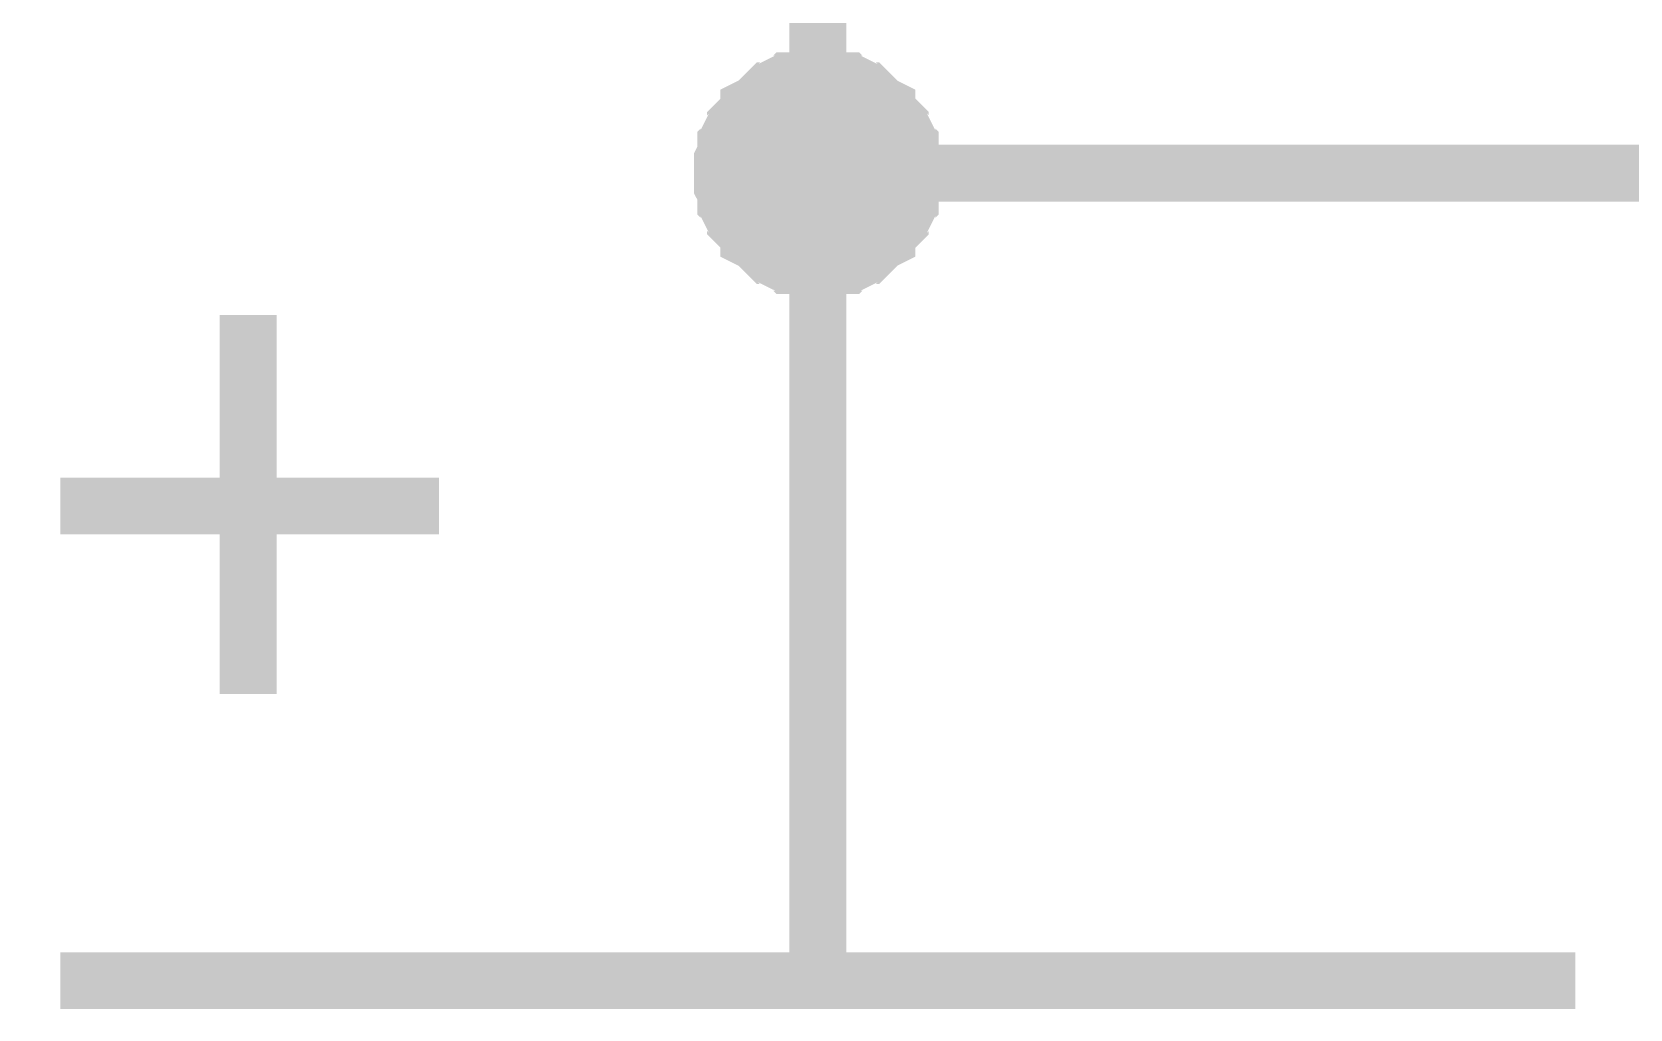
# Model space of a CAD drawing. Extents: x 0 to 594, y 0 to 420.
# Drawn here: x 33.48 to 41.91, y 198.09 to 203.24 of the extents above; entities that cross this region are included whole.
import ezdxf

# ---------------------------------------------------------------- set-up
doc = ezdxf.new("R2010")
doc.units = 0
doc.layers.add('SHEET', color=255, linetype='CONTINUOUS')

msp = doc.modelspace()

# ---------------------------------------------------------------- linework, layer by layer
at = {"layer": 'SHEET'}
for points, const_width in [([(37.6286, 202.495), (37.6286, 205.0314)], 0.2997), ([(37.125, 202.495), (37.125, 202.5124), (37.125, 202.5472), (37.125, 202.5645), (37.1424, 202.5993), (37.1424, 202.6166), (37.1424, 202.6514), (37.1597, 202.6688), (37.1597, 202.6861), (37.1771, 202.7209), (37.1945, 202.7383), (37.1945, 202.7556), (37.2118, 202.773), (37.2292, 202.7904), (37.2466, 202.8077), (37.2639, 202.8251), (37.2639, 202.8425), (37.2986, 202.8599), (37.316, 202.8772), (37.3334, 202.8946), (37.3507, 202.912), (37.3681, 202.9294), (37.3855, 202.9294), (37.4028, 202.9467), (37.4376, 202.9641), (37.4549, 202.9641), (37.4723, 202.9815), (37.507, 202.9815), (37.5244, 202.9815), (37.5591, 202.9988), (37.5765, 202.9988), (37.6112, 202.9988), (37.6286, 202.9988)], 0.2997), ([(37.125, 202.495), (37.125, 202.5124), (37.125, 202.5472), (37.125, 202.5645), (37.1424, 202.5993), (37.1424, 202.6166), (37.1424, 202.6514), (37.1597, 202.6688), (37.1597, 202.6861), (37.1771, 202.7209), (37.1945, 202.7383), (37.1945, 202.7556), (37.2118, 202.773), (37.2292, 202.7904), (37.2466, 202.8077), (37.2639, 202.8251), (37.2639, 202.8425), (37.2986, 202.8599), (37.316, 202.8772), (37.3334, 202.8946), (37.3507, 202.912), (37.3681, 202.9294), (37.3855, 202.9294), (37.4028, 202.9467), (37.4376, 202.9641), (37.4549, 202.9641), (37.4723, 202.9815), (37.507, 202.9815), (37.5244, 202.9815), (37.5591, 202.9988), (37.5765, 202.9988), (37.6112, 202.9988), (37.6286, 202.9988)], 0.2997), ([(37.125, 202.495), (37.125, 202.5124), (37.125, 202.5472), (37.125, 202.5645), (37.1424, 202.5993), (37.1424, 202.6166), (37.1424, 202.6514), (37.1597, 202.6688), (37.1597, 202.6861), (37.1771, 202.7209), (37.1945, 202.7383), (37.1945, 202.7556), (37.2118, 202.773), (37.2292, 202.7904), (37.2466, 202.8077), (37.2639, 202.8251), (37.2639, 202.8425), (37.2986, 202.8599), (37.316, 202.8772), (37.3334, 202.8946), (37.3507, 202.912), (37.3681, 202.9294), (37.3855, 202.9294), (37.4028, 202.9467), (37.4376, 202.9641), (37.4549, 202.9641), (37.4723, 202.9815), (37.507, 202.9815), (37.5244, 202.9815), (37.5591, 202.9988), (37.5765, 202.9988), (37.6112, 202.9988), (37.6286, 202.9988)], 0.2997), ([(37.125, 202.495), (37.125, 202.5124), (37.125, 202.5472), (37.125, 202.5645), (37.1424, 202.5993), (37.1424, 202.6166), (37.1424, 202.6514), (37.1597, 202.6688), (37.1597, 202.6861), (37.1771, 202.7209), (37.1945, 202.7383), (37.1945, 202.7556), (37.2118, 202.773), (37.2292, 202.7904), (37.2466, 202.8077), (37.2639, 202.8251), (37.2639, 202.8425), (37.2986, 202.8599), (37.316, 202.8772), (37.3334, 202.8946), (37.3507, 202.912), (37.3681, 202.9294), (37.3855, 202.9294), (37.4028, 202.9467), (37.4376, 202.9641), (37.4549, 202.9641), (37.4723, 202.9815), (37.507, 202.9815), (37.5244, 202.9815), (37.5591, 202.9988), (37.5765, 202.9988), (37.6112, 202.9988), (37.6286, 202.9988)], 0.2997), ([(37.125, 202.495), (37.125, 202.5124), (37.125, 202.5472), (37.125, 202.5645), (37.1424, 202.5993), (37.1424, 202.6166), (37.1424, 202.6514), (37.1597, 202.6688), (37.1597, 202.6861), (37.1771, 202.7209), (37.1945, 202.7383), (37.1945, 202.7556), (37.2118, 202.773), (37.2292, 202.7904), (37.2466, 202.8077), (37.2639, 202.8251), (37.2639, 202.8425), (37.2986, 202.8599), (37.316, 202.8772), (37.3334, 202.8946), (37.3507, 202.912), (37.3681, 202.9294), (37.3855, 202.9294), (37.4028, 202.9467), (37.4376, 202.9641), (37.4549, 202.9641), (37.4723, 202.9815), (37.507, 202.9815), (37.5244, 202.9815), (37.5591, 202.9988), (37.5765, 202.9988), (37.6112, 202.9988), (37.6286, 202.9988)], 0.2997), ([(37.125, 202.495), (37.125, 202.5124), (37.125, 202.5472), (37.125, 202.5645), (37.1424, 202.5993), (37.1424, 202.6166), (37.1424, 202.6514), (37.1597, 202.6688), (37.1597, 202.6861), (37.1771, 202.7209), (37.1945, 202.7383), (37.1945, 202.7556), (37.2118, 202.773), (37.2292, 202.7904), (37.2466, 202.8077), (37.2639, 202.8251), (37.2639, 202.8425), (37.2986, 202.8599), (37.316, 202.8772), (37.3334, 202.8946), (37.3507, 202.912), (37.3681, 202.9294), (37.3855, 202.9294), (37.4028, 202.9467), (37.4376, 202.9641), (37.4549, 202.9641), (37.4723, 202.9815), (37.507, 202.9815), (37.5244, 202.9815), (37.5591, 202.9988), (37.5765, 202.9988), (37.6112, 202.9988), (37.6286, 202.9988)], 0.2997), ([(37.125, 202.495), (37.125, 202.5124), (37.125, 202.5472), (37.125, 202.5645), (37.1424, 202.5993), (37.1424, 202.6166), (37.1424, 202.6514), (37.1597, 202.6688), (37.1597, 202.6861), (37.1771, 202.7209), (37.1945, 202.7383), (37.1945, 202.7556), (37.2118, 202.773), (37.2292, 202.7904), (37.2466, 202.8077), (37.2639, 202.8251), (37.2639, 202.8425), (37.2986, 202.8599), (37.316, 202.8772), (37.3334, 202.8946), (37.3507, 202.912), (37.3681, 202.9294), (37.3855, 202.9294), (37.4028, 202.9467), (37.4376, 202.9641), (37.4549, 202.9641), (37.4723, 202.9815), (37.507, 202.9815), (37.5244, 202.9815), (37.5591, 202.9988), (37.5765, 202.9988), (37.6112, 202.9988), (37.6286, 202.9988)], 0.2997), ([(37.6286, 202.9988), (37.6286, 202.9988)], 0.2997), ([(37.6286, 202.9988), (37.6459, 202.9988), (37.6807, 202.9988), (37.698, 202.9988), (37.7328, 202.9815), (37.7501, 202.9815), (37.7848, 202.9815), (37.8022, 202.9641), (37.8196, 202.9641), (37.8543, 202.9467), (37.8717, 202.9294), (37.889, 202.9294), (37.9064, 202.912), (37.9238, 202.8946), (37.9411, 202.8772), (37.9585, 202.8599), (37.9932, 202.8425), (37.9932, 202.8251), (38.0106, 202.8077), (38.0279, 202.7904), (38.0453, 202.773), (38.0627, 202.7556), (38.0627, 202.7383), (38.08, 202.7209), (38.0974, 202.6861), (38.0974, 202.6688), (38.1148, 202.6514), (38.1148, 202.6166), (38.1148, 202.5993), (38.1321, 202.5645), (38.1321, 202.5472), (38.1321, 202.5124), (38.1321, 202.495)], 0.2997), ([(37.6286, 202.9988), (37.6286, 202.9988)], 0.2997), ([(37.6286, 202.9988), (37.6459, 202.9988), (37.6807, 202.9988), (37.698, 202.9988), (37.7328, 202.9815), (37.7501, 202.9815), (37.7848, 202.9815), (37.8022, 202.9641), (37.8196, 202.9641), (37.8543, 202.9467), (37.8717, 202.9294), (37.889, 202.9294), (37.9064, 202.912), (37.9238, 202.8946), (37.9411, 202.8772), (37.9585, 202.8599), (37.9932, 202.8425), (37.9932, 202.8251), (38.0106, 202.8077), (38.0279, 202.7904), (38.0453, 202.773), (38.0627, 202.7556), (38.0627, 202.7383), (38.08, 202.7209), (38.0974, 202.6861), (38.0974, 202.6688), (38.1148, 202.6514), (38.1148, 202.6166), (38.1148, 202.5993), (38.1321, 202.5645), (38.1321, 202.5472), (38.1321, 202.5124), (38.1321, 202.495)], 0.2997), ([(37.6286, 202.9988), (37.6286, 202.9988)], 0.2997), ([(37.6286, 202.9988), (37.6459, 202.9988), (37.6807, 202.9988), (37.698, 202.9988), (37.7328, 202.9815), (37.7501, 202.9815), (37.7848, 202.9815), (37.8022, 202.9641), (37.8196, 202.9641), (37.8543, 202.9467), (37.8717, 202.9294), (37.889, 202.9294), (37.9064, 202.912), (37.9238, 202.8946), (37.9411, 202.8772), (37.9585, 202.8599), (37.9932, 202.8425), (37.9932, 202.8251), (38.0106, 202.8077), (38.0279, 202.7904), (38.0453, 202.773), (38.0627, 202.7556), (38.0627, 202.7383), (38.08, 202.7209), (38.0974, 202.6861), (38.0974, 202.6688), (38.1148, 202.6514), (38.1148, 202.6166), (38.1148, 202.5993), (38.1321, 202.5645), (38.1321, 202.5472), (38.1321, 202.5124), (38.1321, 202.495)], 0.2997), ([(37.6286, 202.9988), (37.6286, 202.9988)], 0.2997), ([(37.6286, 202.9988), (37.6459, 202.9988), (37.6807, 202.9988), (37.698, 202.9988), (37.7328, 202.9815), (37.7501, 202.9815), (37.7848, 202.9815), (37.8022, 202.9641), (37.8196, 202.9641), (37.8543, 202.9467), (37.8717, 202.9294), (37.889, 202.9294), (37.9064, 202.912), (37.9238, 202.8946), (37.9411, 202.8772), (37.9585, 202.8599), (37.9932, 202.8425), (37.9932, 202.8251), (38.0106, 202.8077), (38.0279, 202.7904), (38.0453, 202.773), (38.0627, 202.7556), (38.0627, 202.7383), (38.08, 202.7209), (38.0974, 202.6861), (38.0974, 202.6688), (38.1148, 202.6514), (38.1148, 202.6166), (38.1148, 202.5993), (38.1321, 202.5645), (38.1321, 202.5472), (38.1321, 202.5124), (38.1321, 202.495)], 0.2997), ([(37.6286, 202.9988), (37.6286, 202.9988)], 0.2997), ([(37.6286, 202.9988), (37.6459, 202.9988), (37.6807, 202.9988), (37.698, 202.9988), (37.7328, 202.9815), (37.7501, 202.9815), (37.7848, 202.9815), (37.8022, 202.9641), (37.8196, 202.9641), (37.8543, 202.9467), (37.8717, 202.9294), (37.889, 202.9294), (37.9064, 202.912), (37.9238, 202.8946), (37.9411, 202.8772), (37.9585, 202.8599), (37.9932, 202.8425), (37.9932, 202.8251), (38.0106, 202.8077), (38.0279, 202.7904), (38.0453, 202.773), (38.0627, 202.7556), (38.0627, 202.7383), (38.08, 202.7209), (38.0974, 202.6861), (38.0974, 202.6688), (38.1148, 202.6514), (38.1148, 202.6166), (38.1148, 202.5993), (38.1321, 202.5645), (38.1321, 202.5472), (38.1321, 202.5124), (38.1321, 202.495)], 0.2997), ([(37.6286, 202.9988), (37.6286, 202.9988)], 0.2997), ([(37.6286, 202.9988), (37.6459, 202.9988), (37.6807, 202.9988), (37.698, 202.9988), (37.7328, 202.9815), (37.7501, 202.9815), (37.7848, 202.9815), (37.8022, 202.9641), (37.8196, 202.9641), (37.8543, 202.9467), (37.8717, 202.9294), (37.889, 202.9294), (37.9064, 202.912), (37.9238, 202.8946), (37.9411, 202.8772), (37.9585, 202.8599), (37.9932, 202.8425), (37.9932, 202.8251), (38.0106, 202.8077), (38.0279, 202.7904), (38.0453, 202.773), (38.0627, 202.7556), (38.0627, 202.7383), (38.08, 202.7209), (38.0974, 202.6861), (38.0974, 202.6688), (38.1148, 202.6514), (38.1148, 202.6166), (38.1148, 202.5993), (38.1321, 202.5645), (38.1321, 202.5472), (38.1321, 202.5124), (38.1321, 202.495)], 0.2997), ([(37.6286, 202.9988), (37.6286, 202.9988)], 0.2997), ([(37.6286, 202.9988), (37.6459, 202.9988), (37.6807, 202.9988), (37.698, 202.9988), (37.7328, 202.9815), (37.7501, 202.9815), (37.7848, 202.9815), (37.8022, 202.9641), (37.8196, 202.9641), (37.8543, 202.9467), (37.8717, 202.9294), (37.889, 202.9294), (37.9064, 202.912), (37.9238, 202.8946), (37.9411, 202.8772), (37.9585, 202.8599), (37.9932, 202.8425), (37.9932, 202.8251), (38.0106, 202.8077), (38.0279, 202.7904), (38.0453, 202.773), (38.0627, 202.7556), (38.0627, 202.7383), (38.08, 202.7209), (38.0974, 202.6861), (38.0974, 202.6688), (38.1148, 202.6514), (38.1148, 202.6166), (38.1148, 202.5993), (38.1321, 202.5645), (38.1321, 202.5472), (38.1321, 202.5124), (38.1321, 202.495)], 0.2997), ([(37.125, 202.495), (37.125, 202.5124), (37.125, 202.5472), (37.125, 202.5645), (37.1424, 202.5993), (37.1424, 202.6166), (37.1424, 202.6514), (37.1597, 202.6688), (37.1597, 202.6861), (37.1771, 202.7209), (37.1945, 202.7383), (37.1945, 202.7556), (37.2118, 202.773), (37.2292, 202.7904), (37.2466, 202.8077), (37.2639, 202.8251), (37.2639, 202.8425), (37.2986, 202.8599), (37.316, 202.8772), (37.3334, 202.8946), (37.3507, 202.912), (37.3681, 202.9294), (37.3855, 202.9294), (37.4028, 202.9467), (37.4376, 202.9641), (37.4549, 202.9641), (37.4723, 202.9815), (37.507, 202.9815), (37.5244, 202.9815), (37.5591, 202.9988), (37.5765, 202.9988), (37.6112, 202.9988), (37.6286, 202.9988)], 0.0991), ([(37.125, 202.495), (37.125, 202.5124), (37.125, 202.5472), (37.125, 202.5645), (37.1424, 202.5993), (37.1424, 202.6166), (37.1424, 202.6514), (37.1597, 202.6688), (37.1597, 202.6861), (37.1771, 202.7209), (37.1945, 202.7383), (37.1945, 202.7556), (37.2118, 202.773), (37.2292, 202.7904), (37.2466, 202.8077), (37.2639, 202.8251), (37.2639, 202.8425), (37.2986, 202.8599), (37.316, 202.8772), (37.3334, 202.8946), (37.3507, 202.912), (37.3681, 202.9294), (37.3855, 202.9294), (37.4028, 202.9467), (37.4376, 202.9641), (37.4549, 202.9641), (37.4723, 202.9815), (37.507, 202.9815), (37.5244, 202.9815), (37.5591, 202.9988), (37.5765, 202.9988), (37.6112, 202.9988), (37.6286, 202.9988)], 0.0991), ([(37.125, 202.495), (37.125, 202.5124), (37.125, 202.5472), (37.125, 202.5645), (37.1424, 202.5993), (37.1424, 202.6166), (37.1424, 202.6514), (37.1597, 202.6688), (37.1597, 202.6861), (37.1771, 202.7209), (37.1945, 202.7383), (37.1945, 202.7556), (37.2118, 202.773), (37.2292, 202.7904), (37.2466, 202.8077), (37.2639, 202.8251), (37.2639, 202.8425), (37.2986, 202.8599), (37.316, 202.8772), (37.3334, 202.8946), (37.3507, 202.912), (37.3681, 202.9294), (37.3855, 202.9294), (37.4028, 202.9467), (37.4376, 202.9641), (37.4549, 202.9641), (37.4723, 202.9815), (37.507, 202.9815), (37.5244, 202.9815), (37.5591, 202.9988), (37.5765, 202.9988), (37.6112, 202.9988), (37.6286, 202.9988)], 0.0991), ([(37.125, 202.495), (37.125, 202.5124), (37.125, 202.5472), (37.125, 202.5645), (37.1424, 202.5993), (37.1424, 202.6166), (37.1424, 202.6514), (37.1597, 202.6688), (37.1597, 202.6861), (37.1771, 202.7209), (37.1945, 202.7383), (37.1945, 202.7556), (37.2118, 202.773), (37.2292, 202.7904), (37.2466, 202.8077), (37.2639, 202.8251), (37.2639, 202.8425), (37.2986, 202.8599), (37.316, 202.8772), (37.3334, 202.8946), (37.3507, 202.912), (37.3681, 202.9294), (37.3855, 202.9294), (37.4028, 202.9467), (37.4376, 202.9641), (37.4549, 202.9641), (37.4723, 202.9815), (37.507, 202.9815), (37.5244, 202.9815), (37.5591, 202.9988), (37.5765, 202.9988), (37.6112, 202.9988), (37.6286, 202.9988)], 0.0991), ([(37.125, 202.495), (37.125, 202.5124), (37.125, 202.5472), (37.125, 202.5645), (37.1424, 202.5993), (37.1424, 202.6166), (37.1424, 202.6514), (37.1597, 202.6688), (37.1597, 202.6861), (37.1771, 202.7209), (37.1945, 202.7383), (37.1945, 202.7556), (37.2118, 202.773), (37.2292, 202.7904), (37.2466, 202.8077), (37.2639, 202.8251), (37.2639, 202.8425), (37.2986, 202.8599), (37.316, 202.8772), (37.3334, 202.8946), (37.3507, 202.912), (37.3681, 202.9294), (37.3855, 202.9294), (37.4028, 202.9467), (37.4376, 202.9641), (37.4549, 202.9641), (37.4723, 202.9815), (37.507, 202.9815), (37.5244, 202.9815), (37.5591, 202.9988), (37.5765, 202.9988), (37.6112, 202.9988), (37.6286, 202.9988)], 0.0991), ([(37.125, 202.495), (37.125, 202.5124), (37.125, 202.5472), (37.125, 202.5645), (37.1424, 202.5993), (37.1424, 202.6166), (37.1424, 202.6514), (37.1597, 202.6688), (37.1597, 202.6861), (37.1771, 202.7209), (37.1945, 202.7383), (37.1945, 202.7556), (37.2118, 202.773), (37.2292, 202.7904), (37.2466, 202.8077), (37.2639, 202.8251), (37.2639, 202.8425), (37.2986, 202.8599), (37.316, 202.8772), (37.3334, 202.8946), (37.3507, 202.912), (37.3681, 202.9294), (37.3855, 202.9294), (37.4028, 202.9467), (37.4376, 202.9641), (37.4549, 202.9641), (37.4723, 202.9815), (37.507, 202.9815), (37.5244, 202.9815), (37.5591, 202.9988), (37.5765, 202.9988), (37.6112, 202.9988), (37.6286, 202.9988)], 0.0991), ([(37.125, 202.495), (37.125, 202.5124), (37.125, 202.5472), (37.125, 202.5645), (37.1424, 202.5993), (37.1424, 202.6166), (37.1424, 202.6514), (37.1597, 202.6688), (37.1597, 202.6861), (37.1771, 202.7209), (37.1945, 202.7383), (37.1945, 202.7556), (37.2118, 202.773), (37.2292, 202.7904), (37.2466, 202.8077), (37.2639, 202.8251), (37.2639, 202.8425), (37.2986, 202.8599), (37.316, 202.8772), (37.3334, 202.8946), (37.3507, 202.912), (37.3681, 202.9294), (37.3855, 202.9294), (37.4028, 202.9467), (37.4376, 202.9641), (37.4549, 202.9641), (37.4723, 202.9815), (37.507, 202.9815), (37.5244, 202.9815), (37.5591, 202.9988), (37.5765, 202.9988), (37.6112, 202.9988), (37.6286, 202.9988)], 0.0991), ([(37.6286, 202.9988), (37.6286, 202.9988)], 0.0991), ([(37.6286, 202.9988), (37.6459, 202.9988), (37.6807, 202.9988), (37.698, 202.9988), (37.7328, 202.9815), (37.7501, 202.9815), (37.7848, 202.9815), (37.8022, 202.9641), (37.8196, 202.9641), (37.8543, 202.9467), (37.8717, 202.9294), (37.889, 202.9294), (37.9064, 202.912), (37.9238, 202.8946), (37.9411, 202.8772), (37.9585, 202.8599), (37.9932, 202.8425), (37.9932, 202.8251), (38.0106, 202.8077), (38.0279, 202.7904), (38.0453, 202.773), (38.0627, 202.7556), (38.0627, 202.7383), (38.08, 202.7209), (38.0974, 202.6861), (38.0974, 202.6688), (38.1148, 202.6514), (38.1148, 202.6166), (38.1148, 202.5993), (38.1321, 202.5645), (38.1321, 202.5472), (38.1321, 202.5124), (38.1321, 202.495)], 0.0991), ([(37.6286, 202.9988), (37.6286, 202.9988)], 0.0991), ([(37.6286, 202.9988), (37.6459, 202.9988), (37.6807, 202.9988), (37.698, 202.9988), (37.7328, 202.9815), (37.7501, 202.9815), (37.7848, 202.9815), (37.8022, 202.9641), (37.8196, 202.9641), (37.8543, 202.9467), (37.8717, 202.9294), (37.889, 202.9294), (37.9064, 202.912), (37.9238, 202.8946), (37.9411, 202.8772), (37.9585, 202.8599), (37.9932, 202.8425), (37.9932, 202.8251), (38.0106, 202.8077), (38.0279, 202.7904), (38.0453, 202.773), (38.0627, 202.7556), (38.0627, 202.7383), (38.08, 202.7209), (38.0974, 202.6861), (38.0974, 202.6688), (38.1148, 202.6514), (38.1148, 202.6166), (38.1148, 202.5993), (38.1321, 202.5645), (38.1321, 202.5472), (38.1321, 202.5124), (38.1321, 202.495)], 0.0991), ([(37.6286, 202.9988), (37.6286, 202.9988)], 0.0991), ([(37.6286, 202.9988), (37.6459, 202.9988), (37.6807, 202.9988), (37.698, 202.9988), (37.7328, 202.9815), (37.7501, 202.9815), (37.7848, 202.9815), (37.8022, 202.9641), (37.8196, 202.9641), (37.8543, 202.9467), (37.8717, 202.9294), (37.889, 202.9294), (37.9064, 202.912), (37.9238, 202.8946), (37.9411, 202.8772), (37.9585, 202.8599), (37.9932, 202.8425), (37.9932, 202.8251), (38.0106, 202.8077), (38.0279, 202.7904), (38.0453, 202.773), (38.0627, 202.7556), (38.0627, 202.7383), (38.08, 202.7209), (38.0974, 202.6861), (38.0974, 202.6688), (38.1148, 202.6514), (38.1148, 202.6166), (38.1148, 202.5993), (38.1321, 202.5645), (38.1321, 202.5472), (38.1321, 202.5124), (38.1321, 202.495)], 0.0991), ([(37.6286, 202.9988), (37.6286, 202.9988)], 0.0991), ([(37.6286, 202.9988), (37.6459, 202.9988), (37.6807, 202.9988), (37.698, 202.9988), (37.7328, 202.9815), (37.7501, 202.9815), (37.7848, 202.9815), (37.8022, 202.9641), (37.8196, 202.9641), (37.8543, 202.9467), (37.8717, 202.9294), (37.889, 202.9294), (37.9064, 202.912), (37.9238, 202.8946), (37.9411, 202.8772), (37.9585, 202.8599), (37.9932, 202.8425), (37.9932, 202.8251), (38.0106, 202.8077), (38.0279, 202.7904), (38.0453, 202.773), (38.0627, 202.7556), (38.0627, 202.7383), (38.08, 202.7209), (38.0974, 202.6861), (38.0974, 202.6688), (38.1148, 202.6514), (38.1148, 202.6166), (38.1148, 202.5993), (38.1321, 202.5645), (38.1321, 202.5472), (38.1321, 202.5124), (38.1321, 202.495)], 0.0991), ([(37.6286, 202.9988), (37.6286, 202.9988)], 0.0991), ([(37.6286, 202.9988), (37.6459, 202.9988), (37.6807, 202.9988), (37.698, 202.9988), (37.7328, 202.9815), (37.7501, 202.9815), (37.7848, 202.9815), (37.8022, 202.9641), (37.8196, 202.9641), (37.8543, 202.9467), (37.8717, 202.9294), (37.889, 202.9294), (37.9064, 202.912), (37.9238, 202.8946), (37.9411, 202.8772), (37.9585, 202.8599), (37.9932, 202.8425), (37.9932, 202.8251), (38.0106, 202.8077), (38.0279, 202.7904), (38.0453, 202.773), (38.0627, 202.7556), (38.0627, 202.7383), (38.08, 202.7209), (38.0974, 202.6861), (38.0974, 202.6688), (38.1148, 202.6514), (38.1148, 202.6166), (38.1148, 202.5993), (38.1321, 202.5645), (38.1321, 202.5472), (38.1321, 202.5124), (38.1321, 202.495)], 0.0991), ([(37.6286, 202.9988), (37.6286, 202.9988)], 0.0991), ([(37.6286, 202.9988), (37.6459, 202.9988), (37.6807, 202.9988), (37.698, 202.9988), (37.7328, 202.9815), (37.7501, 202.9815), (37.7848, 202.9815), (37.8022, 202.9641), (37.8196, 202.9641), (37.8543, 202.9467), (37.8717, 202.9294), (37.889, 202.9294), (37.9064, 202.912), (37.9238, 202.8946), (37.9411, 202.8772), (37.9585, 202.8599), (37.9932, 202.8425), (37.9932, 202.8251), (38.0106, 202.8077), (38.0279, 202.7904), (38.0453, 202.773), (38.0627, 202.7556), (38.0627, 202.7383), (38.08, 202.7209), (38.0974, 202.6861), (38.0974, 202.6688), (38.1148, 202.6514), (38.1148, 202.6166), (38.1148, 202.5993), (38.1321, 202.5645), (38.1321, 202.5472), (38.1321, 202.5124), (38.1321, 202.495)], 0.0991), ([(37.6286, 202.9988), (37.6286, 202.9988)], 0.0991), ([(37.6286, 202.9988), (37.6459, 202.9988), (37.6807, 202.9988), (37.698, 202.9988), (37.7328, 202.9815), (37.7501, 202.9815), (37.7848, 202.9815), (37.8022, 202.9641), (37.8196, 202.9641), (37.8543, 202.9467), (37.8717, 202.9294), (37.889, 202.9294), (37.9064, 202.912), (37.9238, 202.8946), (37.9411, 202.8772), (37.9585, 202.8599), (37.9932, 202.8425), (37.9932, 202.8251), (38.0106, 202.8077), (38.0279, 202.7904), (38.0453, 202.773), (38.0627, 202.7556), (38.0627, 202.7383), (38.08, 202.7209), (38.0974, 202.6861), (38.0974, 202.6688), (38.1148, 202.6514), (38.1148, 202.6166), (38.1148, 202.5993), (38.1321, 202.5645), (38.1321, 202.5472), (38.1321, 202.5124), (38.1321, 202.495)], 0.0991), ([(37.6286, 201.9912), (37.6112, 201.9912), (37.5765, 201.9912), (37.5591, 201.9912), (37.5244, 202.0086), (37.507, 202.0086), (37.4723, 202.0086), (37.4549, 202.026), (37.4376, 202.026), (37.4028, 202.0433), (37.3855, 202.0607), (37.3681, 202.0607), (37.3507, 202.0781), (37.3334, 202.0955), (37.316, 202.1128), (37.2986, 202.1302), (37.2639, 202.1476), (37.2639, 202.165), (37.2466, 202.1823), (37.2292, 202.1997), (37.2118, 202.2171), (37.1945, 202.2344), (37.1945, 202.2518), (37.1771, 202.2692), (37.1597, 202.3039), (37.1597, 202.3213), (37.1424, 202.3387), (37.1424, 202.3734), (37.1424, 202.3908), (37.125, 202.4255), (37.125, 202.4429), (37.125, 202.4777), (37.125, 202.495)], 0.2997), ([(37.125, 202.495), (37.125, 202.495)], 0.2997), ([(37.6286, 201.9912), (37.6112, 201.9912), (37.5765, 201.9912), (37.5591, 201.9912), (37.5244, 202.0086), (37.507, 202.0086), (37.4723, 202.0086), (37.4549, 202.026), (37.4376, 202.026), (37.4028, 202.0433), (37.3855, 202.0607), (37.3681, 202.0607), (37.3507, 202.0781), (37.3334, 202.0955), (37.316, 202.1128), (37.2986, 202.1302), (37.2639, 202.1476), (37.2639, 202.165), (37.2466, 202.1823), (37.2292, 202.1997), (37.2118, 202.2171), (37.1945, 202.2344), (37.1945, 202.2518), (37.1771, 202.2692), (37.1597, 202.3039), (37.1597, 202.3213), (37.1424, 202.3387), (37.1424, 202.3734), (37.1424, 202.3908), (37.125, 202.4255), (37.125, 202.4429), (37.125, 202.4777), (37.125, 202.495)], 0.2997), ([(37.125, 202.495), (37.125, 202.495)], 0.2997), ([(37.6286, 201.9912), (37.6112, 201.9912), (37.5765, 201.9912), (37.5591, 201.9912), (37.5244, 202.0086), (37.507, 202.0086), (37.4723, 202.0086), (37.4549, 202.026), (37.4376, 202.026), (37.4028, 202.0433), (37.3855, 202.0607), (37.3681, 202.0607), (37.3507, 202.0781), (37.3334, 202.0955), (37.316, 202.1128), (37.2986, 202.1302), (37.2639, 202.1476), (37.2639, 202.165), (37.2466, 202.1823), (37.2292, 202.1997), (37.2118, 202.2171), (37.1945, 202.2344), (37.1945, 202.2518), (37.1771, 202.2692), (37.1597, 202.3039), (37.1597, 202.3213), (37.1424, 202.3387), (37.1424, 202.3734), (37.1424, 202.3908), (37.125, 202.4255), (37.125, 202.4429), (37.125, 202.4777), (37.125, 202.495)], 0.2997), ([(37.125, 202.495), (37.125, 202.495)], 0.2997), ([(37.6286, 201.9912), (37.6112, 201.9912), (37.5765, 201.9912), (37.5591, 201.9912), (37.5244, 202.0086), (37.507, 202.0086), (37.4723, 202.0086), (37.4549, 202.026), (37.4376, 202.026), (37.4028, 202.0433), (37.3855, 202.0607), (37.3681, 202.0607), (37.3507, 202.0781), (37.3334, 202.0955), (37.316, 202.1128), (37.2986, 202.1302), (37.2639, 202.1476), (37.2639, 202.165), (37.2466, 202.1823), (37.2292, 202.1997), (37.2118, 202.2171), (37.1945, 202.2344), (37.1945, 202.2518), (37.1771, 202.2692), (37.1597, 202.3039), (37.1597, 202.3213), (37.1424, 202.3387), (37.1424, 202.3734), (37.1424, 202.3908), (37.125, 202.4255), (37.125, 202.4429), (37.125, 202.4777), (37.125, 202.495)], 0.2997), ([(37.125, 202.495), (37.125, 202.495)], 0.2997), ([(37.6286, 201.9912), (37.6112, 201.9912), (37.5765, 201.9912), (37.5591, 201.9912), (37.5244, 202.0086), (37.507, 202.0086), (37.4723, 202.0086), (37.4549, 202.026), (37.4376, 202.026), (37.4028, 202.0433), (37.3855, 202.0607), (37.3681, 202.0607), (37.3507, 202.0781), (37.3334, 202.0955), (37.316, 202.1128), (37.2986, 202.1302), (37.2639, 202.1476), (37.2639, 202.165), (37.2466, 202.1823), (37.2292, 202.1997), (37.2118, 202.2171), (37.1945, 202.2344), (37.1945, 202.2518), (37.1771, 202.2692), (37.1597, 202.3039), (37.1597, 202.3213), (37.1424, 202.3387), (37.1424, 202.3734), (37.1424, 202.3908), (37.125, 202.4255), (37.125, 202.4429), (37.125, 202.4777), (37.125, 202.495)], 0.2997), ([(37.125, 202.495), (37.125, 202.495)], 0.2997), ([(37.6286, 201.9912), (37.6112, 201.9912), (37.5765, 201.9912), (37.5591, 201.9912), (37.5244, 202.0086), (37.507, 202.0086), (37.4723, 202.0086), (37.4549, 202.026), (37.4376, 202.026), (37.4028, 202.0433), (37.3855, 202.0607), (37.3681, 202.0607), (37.3507, 202.0781), (37.3334, 202.0955), (37.316, 202.1128), (37.2986, 202.1302), (37.2639, 202.1476), (37.2639, 202.165), (37.2466, 202.1823), (37.2292, 202.1997), (37.2118, 202.2171), (37.1945, 202.2344), (37.1945, 202.2518), (37.1771, 202.2692), (37.1597, 202.3039), (37.1597, 202.3213), (37.1424, 202.3387), (37.1424, 202.3734), (37.1424, 202.3908), (37.125, 202.4255), (37.125, 202.4429), (37.125, 202.4777), (37.125, 202.495)], 0.2997), ([(37.125, 202.495), (37.125, 202.495)], 0.2997), ([(37.6286, 201.9912), (37.6112, 201.9912), (37.5765, 201.9912), (37.5591, 201.9912), (37.5244, 202.0086), (37.507, 202.0086), (37.4723, 202.0086), (37.4549, 202.026), (37.4376, 202.026), (37.4028, 202.0433), (37.3855, 202.0607), (37.3681, 202.0607), (37.3507, 202.0781), (37.3334, 202.0955), (37.316, 202.1128), (37.2986, 202.1302), (37.2639, 202.1476), (37.2639, 202.165), (37.2466, 202.1823), (37.2292, 202.1997), (37.2118, 202.2171), (37.1945, 202.2344), (37.1945, 202.2518), (37.1771, 202.2692), (37.1597, 202.3039), (37.1597, 202.3213), (37.1424, 202.3387), (37.1424, 202.3734), (37.1424, 202.3908), (37.125, 202.4255), (37.125, 202.4429), (37.125, 202.4777), (37.125, 202.495)], 0.2997), ([(37.125, 202.495), (37.125, 202.495)], 0.2997), ([(38.1321, 202.495), (38.1321, 202.4777), (38.1321, 202.4429), (38.1321, 202.4255), (38.1148, 202.3908), (38.1148, 202.3734), (38.1148, 202.3387), (38.0974, 202.3213), (38.0974, 202.3039), (38.08, 202.2692), (38.0627, 202.2518), (38.0627, 202.2344), (38.0453, 202.2171), (38.0279, 202.1997), (38.0106, 202.1823), (37.9932, 202.165), (37.9932, 202.1476), (37.9585, 202.1302), (37.9411, 202.1128), (37.9238, 202.0955), (37.9064, 202.0781), (37.889, 202.0607), (37.8717, 202.0607), (37.8543, 202.0433), (37.8196, 202.026), (37.8022, 202.026), (37.7848, 202.0086), (37.7501, 202.0086), (37.7328, 202.0086), (37.698, 201.9912), (37.6807, 201.9912), (37.6459, 201.9912), (37.6286, 201.9912)], 0.2997), ([(38.1321, 202.495), (38.1321, 202.4777), (38.1321, 202.4429), (38.1321, 202.4255), (38.1148, 202.3908), (38.1148, 202.3734), (38.1148, 202.3387), (38.0974, 202.3213), (38.0974, 202.3039), (38.08, 202.2692), (38.0627, 202.2518), (38.0627, 202.2344), (38.0453, 202.2171), (38.0279, 202.1997), (38.0106, 202.1823), (37.9932, 202.165), (37.9932, 202.1476), (37.9585, 202.1302), (37.9411, 202.1128), (37.9238, 202.0955), (37.9064, 202.0781), (37.889, 202.0607), (37.8717, 202.0607), (37.8543, 202.0433), (37.8196, 202.026), (37.8022, 202.026), (37.7848, 202.0086), (37.7501, 202.0086), (37.7328, 202.0086), (37.698, 201.9912), (37.6807, 201.9912), (37.6459, 201.9912), (37.6286, 201.9912)], 0.2997), ([(37.6286, 198.2387), (37.6286, 202.495)], 0.2997), ([(38.1321, 202.495), (38.1321, 202.4777), (38.1321, 202.4429), (38.1321, 202.4255), (38.1148, 202.3908), (38.1148, 202.3734), (38.1148, 202.3387), (38.0974, 202.3213), (38.0974, 202.3039), (38.08, 202.2692), (38.0627, 202.2518), (38.0627, 202.2344), (38.0453, 202.2171), (38.0279, 202.1997), (38.0106, 202.1823), (37.9932, 202.165), (37.9932, 202.1476), (37.9585, 202.1302), (37.9411, 202.1128), (37.9238, 202.0955), (37.9064, 202.0781), (37.889, 202.0607), (37.8717, 202.0607), (37.8543, 202.0433), (37.8196, 202.026), (37.8022, 202.026), (37.7848, 202.0086), (37.7501, 202.0086), (37.7328, 202.0086), (37.698, 201.9912), (37.6807, 201.9912), (37.6459, 201.9912), (37.6286, 201.9912)], 0.2997), ([(37.6286, 202.495), (45.13, 202.495)], 0.2997), ([(38.1321, 202.495), (38.1321, 202.4777), (38.1321, 202.4429), (38.1321, 202.4255), (38.1148, 202.3908), (38.1148, 202.3734), (38.1148, 202.3387), (38.0974, 202.3213), (38.0974, 202.3039), (38.08, 202.2692), (38.0627, 202.2518), (38.0627, 202.2344), (38.0453, 202.2171), (38.0279, 202.1997), (38.0106, 202.1823), (37.9932, 202.165), (37.9932, 202.1476), (37.9585, 202.1302), (37.9411, 202.1128), (37.9238, 202.0955), (37.9064, 202.0781), (37.889, 202.0607), (37.8717, 202.0607), (37.8543, 202.0433), (37.8196, 202.026), (37.8022, 202.026), (37.7848, 202.0086), (37.7501, 202.0086), (37.7328, 202.0086), (37.698, 201.9912), (37.6807, 201.9912), (37.6459, 201.9912), (37.6286, 201.9912)], 0.2997), ([(38.1321, 202.495), (38.1321, 202.4777), (38.1321, 202.4429), (38.1321, 202.4255), (38.1148, 202.3908), (38.1148, 202.3734), (38.1148, 202.3387), (38.0974, 202.3213), (38.0974, 202.3039), (38.08, 202.2692), (38.0627, 202.2518), (38.0627, 202.2344), (38.0453, 202.2171), (38.0279, 202.1997), (38.0106, 202.1823), (37.9932, 202.165), (37.9932, 202.1476), (37.9585, 202.1302), (37.9411, 202.1128), (37.9238, 202.0955), (37.9064, 202.0781), (37.889, 202.0607), (37.8717, 202.0607), (37.8543, 202.0433), (37.8196, 202.026), (37.8022, 202.026), (37.7848, 202.0086), (37.7501, 202.0086), (37.7328, 202.0086), (37.698, 201.9912), (37.6807, 201.9912), (37.6459, 201.9912), (37.6286, 201.9912)], 0.2997), ([(38.1321, 202.495), (38.1321, 202.4777), (38.1321, 202.4429), (38.1321, 202.4255), (38.1148, 202.3908), (38.1148, 202.3734), (38.1148, 202.3387), (38.0974, 202.3213), (38.0974, 202.3039), (38.08, 202.2692), (38.0627, 202.2518), (38.0627, 202.2344), (38.0453, 202.2171), (38.0279, 202.1997), (38.0106, 202.1823), (37.9932, 202.165), (37.9932, 202.1476), (37.9585, 202.1302), (37.9411, 202.1128), (37.9238, 202.0955), (37.9064, 202.0781), (37.889, 202.0607), (37.8717, 202.0607), (37.8543, 202.0433), (37.8196, 202.026), (37.8022, 202.026), (37.7848, 202.0086), (37.7501, 202.0086), (37.7328, 202.0086), (37.698, 201.9912), (37.6807, 201.9912), (37.6459, 201.9912), (37.6286, 201.9912)], 0.2997), ([(38.1321, 202.495), (38.1321, 202.4777), (38.1321, 202.4429), (38.1321, 202.4255), (38.1148, 202.3908), (38.1148, 202.3734), (38.1148, 202.3387), (38.0974, 202.3213), (38.0974, 202.3039), (38.08, 202.2692), (38.0627, 202.2518), (38.0627, 202.2344), (38.0453, 202.2171), (38.0279, 202.1997), (38.0106, 202.1823), (37.9932, 202.165), (37.9932, 202.1476), (37.9585, 202.1302), (37.9411, 202.1128), (37.9238, 202.0955), (37.9064, 202.0781), (37.889, 202.0607), (37.8717, 202.0607), (37.8543, 202.0433), (37.8196, 202.026), (37.8022, 202.026), (37.7848, 202.0086), (37.7501, 202.0086), (37.7328, 202.0086), (37.698, 201.9912), (37.6807, 201.9912), (37.6459, 201.9912), (37.6286, 201.9912)], 0.2997), ([(38.1321, 202.495), (38.1321, 202.495), (38.1321, 202.495), (38.1321, 202.495), (38.1321, 202.495), (38.1321, 202.495), (38.1321, 202.495), (38.1321, 202.495), (38.1321, 202.495), (38.1321, 202.495), (38.1321, 202.495), (38.1321, 202.495), (38.1321, 202.495), (38.1321, 202.495), (38.1321, 202.495), (38.1321, 202.495), (38.1321, 202.495), (38.1321, 202.495), (38.1321, 202.495), (38.1321, 202.495), (38.1321, 202.495), (38.1321, 202.495), (38.1321, 202.495), (38.1321, 202.495), (38.1321, 202.495), (38.1321, 202.495), (38.1321, 202.495), (38.1321, 202.495), (38.1321, 202.495), (38.1321, 202.495), (38.1321, 202.495), (38.1321, 202.495), (38.1321, 202.495)], 0.2997), ([(38.1321, 202.495), (38.1321, 202.495)], 0.2997), ([(38.1321, 202.495), (38.1321, 202.495), (38.1321, 202.495), (38.1321, 202.495), (38.1321, 202.495), (38.1321, 202.495), (38.1321, 202.495), (38.1321, 202.495), (38.1321, 202.495), (38.1321, 202.495), (38.1321, 202.495), (38.1321, 202.495), (38.1321, 202.495), (38.1321, 202.495), (38.1321, 202.495), (38.1321, 202.495), (38.1321, 202.495), (38.1321, 202.495), (38.1321, 202.495), (38.1321, 202.495), (38.1321, 202.495), (38.1321, 202.495), (38.1321, 202.495), (38.1321, 202.495), (38.1321, 202.495), (38.1321, 202.495), (38.1321, 202.495), (38.1321, 202.495), (38.1321, 202.495), (38.1321, 202.495), (38.1321, 202.495), (38.1321, 202.495), (38.1321, 202.495)], 0.2997), ([(38.1321, 202.495), (38.1321, 202.495)], 0.2997), ([(38.1321, 202.495), (38.1321, 202.495), (38.1321, 202.495), (38.1321, 202.495), (38.1321, 202.495), (38.1321, 202.495), (38.1321, 202.495), (38.1321, 202.495), (38.1321, 202.495), (38.1321, 202.495), (38.1321, 202.495), (38.1321, 202.495), (38.1321, 202.495), (38.1321, 202.495), (38.1321, 202.495), (38.1321, 202.495), (38.1321, 202.495), (38.1321, 202.495), (38.1321, 202.495), (38.1321, 202.495), (38.1321, 202.495), (38.1321, 202.495), (38.1321, 202.495), (38.1321, 202.495), (38.1321, 202.495), (38.1321, 202.495), (38.1321, 202.495), (38.1321, 202.495), (38.1321, 202.495), (38.1321, 202.495), (38.1321, 202.495), (38.1321, 202.495), (38.1321, 202.495)], 0.2997), ([(38.1321, 202.495), (38.1321, 202.495)], 0.2997), ([(38.1321, 202.495), (38.1321, 202.495), (38.1321, 202.495), (38.1321, 202.495), (38.1321, 202.495), (38.1321, 202.495), (38.1321, 202.495), (38.1321, 202.495), (38.1321, 202.495), (38.1321, 202.495), (38.1321, 202.495), (38.1321, 202.495), (38.1321, 202.495), (38.1321, 202.495), (38.1321, 202.495), (38.1321, 202.495), (38.1321, 202.495), (38.1321, 202.495), (38.1321, 202.495), (38.1321, 202.495), (38.1321, 202.495), (38.1321, 202.495), (38.1321, 202.495), (38.1321, 202.495), (38.1321, 202.495), (38.1321, 202.495), (38.1321, 202.495), (38.1321, 202.495), (38.1321, 202.495), (38.1321, 202.495), (38.1321, 202.495), (38.1321, 202.495), (38.1321, 202.495)], 0.2997), ([(38.1321, 202.495), (38.1321, 202.495)], 0.2997), ([(38.1321, 202.495), (38.1321, 202.495), (38.1321, 202.495), (38.1321, 202.495), (38.1321, 202.495), (38.1321, 202.495), (38.1321, 202.495), (38.1321, 202.495), (38.1321, 202.495), (38.1321, 202.495), (38.1321, 202.495), (38.1321, 202.495), (38.1321, 202.495), (38.1321, 202.495), (38.1321, 202.495), (38.1321, 202.495), (38.1321, 202.495), (38.1321, 202.495), (38.1321, 202.495), (38.1321, 202.495), (38.1321, 202.495), (38.1321, 202.495), (38.1321, 202.495), (38.1321, 202.495), (38.1321, 202.495), (38.1321, 202.495), (38.1321, 202.495), (38.1321, 202.495), (38.1321, 202.495), (38.1321, 202.495), (38.1321, 202.495), (38.1321, 202.495), (38.1321, 202.495)], 0.2997), ([(38.1321, 202.495), (38.1321, 202.495)], 0.2997), ([(38.1321, 202.495), (38.1321, 202.495), (38.1321, 202.495), (38.1321, 202.495), (38.1321, 202.495), (38.1321, 202.495), (38.1321, 202.495), (38.1321, 202.495), (38.1321, 202.495), (38.1321, 202.495), (38.1321, 202.495), (38.1321, 202.495), (38.1321, 202.495), (38.1321, 202.495), (38.1321, 202.495), (38.1321, 202.495), (38.1321, 202.495), (38.1321, 202.495), (38.1321, 202.495), (38.1321, 202.495), (38.1321, 202.495), (38.1321, 202.495), (38.1321, 202.495), (38.1321, 202.495), (38.1321, 202.495), (38.1321, 202.495), (38.1321, 202.495), (38.1321, 202.495), (38.1321, 202.495), (38.1321, 202.495), (38.1321, 202.495), (38.1321, 202.495), (38.1321, 202.495)], 0.2997), ([(38.1321, 202.495), (38.1321, 202.495)], 0.2997), ([(38.1321, 202.495), (38.1321, 202.495), (38.1321, 202.495), (38.1321, 202.495), (38.1321, 202.495), (38.1321, 202.495), (38.1321, 202.495), (38.1321, 202.495), (38.1321, 202.495), (38.1321, 202.495), (38.1321, 202.495), (38.1321, 202.495), (38.1321, 202.495), (38.1321, 202.495), (38.1321, 202.495), (38.1321, 202.495), (38.1321, 202.495), (38.1321, 202.495), (38.1321, 202.495), (38.1321, 202.495), (38.1321, 202.495), (38.1321, 202.495), (38.1321, 202.495), (38.1321, 202.495), (38.1321, 202.495), (38.1321, 202.495), (38.1321, 202.495), (38.1321, 202.495), (38.1321, 202.495), (38.1321, 202.495), (38.1321, 202.495), (38.1321, 202.495), (38.1321, 202.495)], 0.2997), ([(38.1321, 202.495), (38.1321, 202.495)], 0.2997), ([(37.6286, 201.9912), (37.6112, 201.9912), (37.5765, 201.9912), (37.5591, 201.9912), (37.5244, 202.0086), (37.507, 202.0086), (37.4723, 202.0086), (37.4549, 202.026), (37.4376, 202.026), (37.4028, 202.0433), (37.3855, 202.0607), (37.3681, 202.0607), (37.3507, 202.0781), (37.3334, 202.0955), (37.316, 202.1128), (37.2986, 202.1302), (37.2639, 202.1476), (37.2639, 202.165), (37.2466, 202.1823), (37.2292, 202.1997), (37.2118, 202.2171), (37.1945, 202.2344), (37.1945, 202.2518), (37.1771, 202.2692), (37.1597, 202.3039), (37.1597, 202.3213), (37.1424, 202.3387), (37.1424, 202.3734), (37.1424, 202.3908), (37.125, 202.4255), (37.125, 202.4429), (37.125, 202.4777), (37.125, 202.495)], 0.0991), ([(37.125, 202.495), (37.125, 202.495)], 0.0991), ([(37.6286, 201.9912), (37.6112, 201.9912), (37.5765, 201.9912), (37.5591, 201.9912), (37.5244, 202.0086), (37.507, 202.0086), (37.4723, 202.0086), (37.4549, 202.026), (37.4376, 202.026), (37.4028, 202.0433), (37.3855, 202.0607), (37.3681, 202.0607), (37.3507, 202.0781), (37.3334, 202.0955), (37.316, 202.1128), (37.2986, 202.1302), (37.2639, 202.1476), (37.2639, 202.165), (37.2466, 202.1823), (37.2292, 202.1997), (37.2118, 202.2171), (37.1945, 202.2344), (37.1945, 202.2518), (37.1771, 202.2692), (37.1597, 202.3039), (37.1597, 202.3213), (37.1424, 202.3387), (37.1424, 202.3734), (37.1424, 202.3908), (37.125, 202.4255), (37.125, 202.4429), (37.125, 202.4777), (37.125, 202.495)], 0.0991), ([(37.125, 202.495), (37.125, 202.495)], 0.0991), ([(37.6286, 201.9912), (37.6112, 201.9912), (37.5765, 201.9912), (37.5591, 201.9912), (37.5244, 202.0086), (37.507, 202.0086), (37.4723, 202.0086), (37.4549, 202.026), (37.4376, 202.026), (37.4028, 202.0433), (37.3855, 202.0607), (37.3681, 202.0607), (37.3507, 202.0781), (37.3334, 202.0955), (37.316, 202.1128), (37.2986, 202.1302), (37.2639, 202.1476), (37.2639, 202.165), (37.2466, 202.1823), (37.2292, 202.1997), (37.2118, 202.2171), (37.1945, 202.2344), (37.1945, 202.2518), (37.1771, 202.2692), (37.1597, 202.3039), (37.1597, 202.3213), (37.1424, 202.3387), (37.1424, 202.3734), (37.1424, 202.3908), (37.125, 202.4255), (37.125, 202.4429), (37.125, 202.4777), (37.125, 202.495)], 0.0991), ([(37.125, 202.495), (37.125, 202.495)], 0.0991), ([(37.6286, 201.9912), (37.6112, 201.9912), (37.5765, 201.9912), (37.5591, 201.9912), (37.5244, 202.0086), (37.507, 202.0086), (37.4723, 202.0086), (37.4549, 202.026), (37.4376, 202.026), (37.4028, 202.0433), (37.3855, 202.0607), (37.3681, 202.0607), (37.3507, 202.0781), (37.3334, 202.0955), (37.316, 202.1128), (37.2986, 202.1302), (37.2639, 202.1476), (37.2639, 202.165), (37.2466, 202.1823), (37.2292, 202.1997), (37.2118, 202.2171), (37.1945, 202.2344), (37.1945, 202.2518), (37.1771, 202.2692), (37.1597, 202.3039), (37.1597, 202.3213), (37.1424, 202.3387), (37.1424, 202.3734), (37.1424, 202.3908), (37.125, 202.4255), (37.125, 202.4429), (37.125, 202.4777), (37.125, 202.495)], 0.0991), ([(37.125, 202.495), (37.125, 202.495)], 0.0991), ([(37.6286, 201.9912), (37.6112, 201.9912), (37.5765, 201.9912), (37.5591, 201.9912), (37.5244, 202.0086), (37.507, 202.0086), (37.4723, 202.0086), (37.4549, 202.026), (37.4376, 202.026), (37.4028, 202.0433), (37.3855, 202.0607), (37.3681, 202.0607), (37.3507, 202.0781), (37.3334, 202.0955), (37.316, 202.1128), (37.2986, 202.1302), (37.2639, 202.1476), (37.2639, 202.165), (37.2466, 202.1823), (37.2292, 202.1997), (37.2118, 202.2171), (37.1945, 202.2344), (37.1945, 202.2518), (37.1771, 202.2692), (37.1597, 202.3039), (37.1597, 202.3213), (37.1424, 202.3387), (37.1424, 202.3734), (37.1424, 202.3908), (37.125, 202.4255), (37.125, 202.4429), (37.125, 202.4777), (37.125, 202.495)], 0.0991), ([(37.125, 202.495), (37.125, 202.495)], 0.0991), ([(37.6286, 201.9912), (37.6112, 201.9912), (37.5765, 201.9912), (37.5591, 201.9912), (37.5244, 202.0086), (37.507, 202.0086), (37.4723, 202.0086), (37.4549, 202.026), (37.4376, 202.026), (37.4028, 202.0433), (37.3855, 202.0607), (37.3681, 202.0607), (37.3507, 202.0781), (37.3334, 202.0955), (37.316, 202.1128), (37.2986, 202.1302), (37.2639, 202.1476), (37.2639, 202.165), (37.2466, 202.1823), (37.2292, 202.1997), (37.2118, 202.2171), (37.1945, 202.2344), (37.1945, 202.2518), (37.1771, 202.2692), (37.1597, 202.3039), (37.1597, 202.3213), (37.1424, 202.3387), (37.1424, 202.3734), (37.1424, 202.3908), (37.125, 202.4255), (37.125, 202.4429), (37.125, 202.4777), (37.125, 202.495)], 0.0991), ([(37.125, 202.495), (37.125, 202.495)], 0.0991), ([(37.6286, 201.9912), (37.6112, 201.9912), (37.5765, 201.9912), (37.5591, 201.9912), (37.5244, 202.0086), (37.507, 202.0086), (37.4723, 202.0086), (37.4549, 202.026), (37.4376, 202.026), (37.4028, 202.0433), (37.3855, 202.0607), (37.3681, 202.0607), (37.3507, 202.0781), (37.3334, 202.0955), (37.316, 202.1128), (37.2986, 202.1302), (37.2639, 202.1476), (37.2639, 202.165), (37.2466, 202.1823), (37.2292, 202.1997), (37.2118, 202.2171), (37.1945, 202.2344), (37.1945, 202.2518), (37.1771, 202.2692), (37.1597, 202.3039), (37.1597, 202.3213), (37.1424, 202.3387), (37.1424, 202.3734), (37.1424, 202.3908), (37.125, 202.4255), (37.125, 202.4429), (37.125, 202.4777), (37.125, 202.495)], 0.0991), ([(37.125, 202.495), (37.125, 202.495)], 0.0991), ([(38.1321, 202.495), (38.1321, 202.4777), (38.1321, 202.4429), (38.1321, 202.4255), (38.1148, 202.3908), (38.1148, 202.3734), (38.1148, 202.3387), (38.0974, 202.3213), (38.0974, 202.3039), (38.08, 202.2692), (38.0627, 202.2518), (38.0627, 202.2344), (38.0453, 202.2171), (38.0279, 202.1997), (38.0106, 202.1823), (37.9932, 202.165), (37.9932, 202.1476), (37.9585, 202.1302), (37.9411, 202.1128), (37.9238, 202.0955), (37.9064, 202.0781), (37.889, 202.0607), (37.8717, 202.0607), (37.8543, 202.0433), (37.8196, 202.026), (37.8022, 202.026), (37.7848, 202.0086), (37.7501, 202.0086), (37.7328, 202.0086), (37.698, 201.9912), (37.6807, 201.9912), (37.6459, 201.9912), (37.6286, 201.9912)], 0.0991), ([(38.1321, 202.495), (38.1321, 202.4777), (38.1321, 202.4429), (38.1321, 202.4255), (38.1148, 202.3908), (38.1148, 202.3734), (38.1148, 202.3387), (38.0974, 202.3213), (38.0974, 202.3039), (38.08, 202.2692), (38.0627, 202.2518), (38.0627, 202.2344), (38.0453, 202.2171), (38.0279, 202.1997), (38.0106, 202.1823), (37.9932, 202.165), (37.9932, 202.1476), (37.9585, 202.1302), (37.9411, 202.1128), (37.9238, 202.0955), (37.9064, 202.0781), (37.889, 202.0607), (37.8717, 202.0607), (37.8543, 202.0433), (37.8196, 202.026), (37.8022, 202.026), (37.7848, 202.0086), (37.7501, 202.0086), (37.7328, 202.0086), (37.698, 201.9912), (37.6807, 201.9912), (37.6459, 201.9912), (37.6286, 201.9912)], 0.0991), ([(38.1321, 202.495), (38.1321, 202.4777), (38.1321, 202.4429), (38.1321, 202.4255), (38.1148, 202.3908), (38.1148, 202.3734), (38.1148, 202.3387), (38.0974, 202.3213), (38.0974, 202.3039), (38.08, 202.2692), (38.0627, 202.2518), (38.0627, 202.2344), (38.0453, 202.2171), (38.0279, 202.1997), (38.0106, 202.1823), (37.9932, 202.165), (37.9932, 202.1476), (37.9585, 202.1302), (37.9411, 202.1128), (37.9238, 202.0955), (37.9064, 202.0781), (37.889, 202.0607), (37.8717, 202.0607), (37.8543, 202.0433), (37.8196, 202.026), (37.8022, 202.026), (37.7848, 202.0086), (37.7501, 202.0086), (37.7328, 202.0086), (37.698, 201.9912), (37.6807, 201.9912), (37.6459, 201.9912), (37.6286, 201.9912)], 0.0991), ([(38.1321, 202.495), (38.1321, 202.4777), (38.1321, 202.4429), (38.1321, 202.4255), (38.1148, 202.3908), (38.1148, 202.3734), (38.1148, 202.3387), (38.0974, 202.3213), (38.0974, 202.3039), (38.08, 202.2692), (38.0627, 202.2518), (38.0627, 202.2344), (38.0453, 202.2171), (38.0279, 202.1997), (38.0106, 202.1823), (37.9932, 202.165), (37.9932, 202.1476), (37.9585, 202.1302), (37.9411, 202.1128), (37.9238, 202.0955), (37.9064, 202.0781), (37.889, 202.0607), (37.8717, 202.0607), (37.8543, 202.0433), (37.8196, 202.026), (37.8022, 202.026), (37.7848, 202.0086), (37.7501, 202.0086), (37.7328, 202.0086), (37.698, 201.9912), (37.6807, 201.9912), (37.6459, 201.9912), (37.6286, 201.9912)], 0.0991), ([(38.1321, 202.495), (38.1321, 202.4777), (38.1321, 202.4429), (38.1321, 202.4255), (38.1148, 202.3908), (38.1148, 202.3734), (38.1148, 202.3387), (38.0974, 202.3213), (38.0974, 202.3039), (38.08, 202.2692), (38.0627, 202.2518), (38.0627, 202.2344), (38.0453, 202.2171), (38.0279, 202.1997), (38.0106, 202.1823), (37.9932, 202.165), (37.9932, 202.1476), (37.9585, 202.1302), (37.9411, 202.1128), (37.9238, 202.0955), (37.9064, 202.0781), (37.889, 202.0607), (37.8717, 202.0607), (37.8543, 202.0433), (37.8196, 202.026), (37.8022, 202.026), (37.7848, 202.0086), (37.7501, 202.0086), (37.7328, 202.0086), (37.698, 201.9912), (37.6807, 201.9912), (37.6459, 201.9912), (37.6286, 201.9912)], 0.0991), ([(38.1321, 202.495), (38.1321, 202.4777), (38.1321, 202.4429), (38.1321, 202.4255), (38.1148, 202.3908), (38.1148, 202.3734), (38.1148, 202.3387), (38.0974, 202.3213), (38.0974, 202.3039), (38.08, 202.2692), (38.0627, 202.2518), (38.0627, 202.2344), (38.0453, 202.2171), (38.0279, 202.1997), (38.0106, 202.1823), (37.9932, 202.165), (37.9932, 202.1476), (37.9585, 202.1302), (37.9411, 202.1128), (37.9238, 202.0955), (37.9064, 202.0781), (37.889, 202.0607), (37.8717, 202.0607), (37.8543, 202.0433), (37.8196, 202.026), (37.8022, 202.026), (37.7848, 202.0086), (37.7501, 202.0086), (37.7328, 202.0086), (37.698, 201.9912), (37.6807, 201.9912), (37.6459, 201.9912), (37.6286, 201.9912)], 0.0991), ([(38.1321, 202.495), (38.1321, 202.4777), (38.1321, 202.4429), (38.1321, 202.4255), (38.1148, 202.3908), (38.1148, 202.3734), (38.1148, 202.3387), (38.0974, 202.3213), (38.0974, 202.3039), (38.08, 202.2692), (38.0627, 202.2518), (38.0627, 202.2344), (38.0453, 202.2171), (38.0279, 202.1997), (38.0106, 202.1823), (37.9932, 202.165), (37.9932, 202.1476), (37.9585, 202.1302), (37.9411, 202.1128), (37.9238, 202.0955), (37.9064, 202.0781), (37.889, 202.0607), (37.8717, 202.0607), (37.8543, 202.0433), (37.8196, 202.026), (37.8022, 202.026), (37.7848, 202.0086), (37.7501, 202.0086), (37.7328, 202.0086), (37.698, 201.9912), (37.6807, 201.9912), (37.6459, 201.9912), (37.6286, 201.9912)], 0.0991), ([(38.1321, 202.495), (38.1321, 202.495), (38.1321, 202.495), (38.1321, 202.495), (38.1321, 202.495), (38.1321, 202.495), (38.1321, 202.495), (38.1321, 202.495), (38.1321, 202.495), (38.1321, 202.495), (38.1321, 202.495), (38.1321, 202.495), (38.1321, 202.495), (38.1321, 202.495), (38.1321, 202.495), (38.1321, 202.495), (38.1321, 202.495), (38.1321, 202.495), (38.1321, 202.495), (38.1321, 202.495), (38.1321, 202.495), (38.1321, 202.495), (38.1321, 202.495), (38.1321, 202.495), (38.1321, 202.495), (38.1321, 202.495), (38.1321, 202.495), (38.1321, 202.495), (38.1321, 202.495), (38.1321, 202.495), (38.1321, 202.495), (38.1321, 202.495), (38.1321, 202.495)], 0.0991), ([(38.1321, 202.495), (38.1321, 202.495)], 0.0991), ([(38.1321, 202.495), (38.1321, 202.495), (38.1321, 202.495), (38.1321, 202.495), (38.1321, 202.495), (38.1321, 202.495), (38.1321, 202.495), (38.1321, 202.495), (38.1321, 202.495), (38.1321, 202.495), (38.1321, 202.495), (38.1321, 202.495), (38.1321, 202.495), (38.1321, 202.495), (38.1321, 202.495), (38.1321, 202.495), (38.1321, 202.495), (38.1321, 202.495), (38.1321, 202.495), (38.1321, 202.495), (38.1321, 202.495), (38.1321, 202.495), (38.1321, 202.495), (38.1321, 202.495), (38.1321, 202.495), (38.1321, 202.495), (38.1321, 202.495), (38.1321, 202.495), (38.1321, 202.495), (38.1321, 202.495), (38.1321, 202.495), (38.1321, 202.495), (38.1321, 202.495)], 0.0991), ([(38.1321, 202.495), (38.1321, 202.495)], 0.0991), ([(38.1321, 202.495), (38.1321, 202.495), (38.1321, 202.495), (38.1321, 202.495), (38.1321, 202.495), (38.1321, 202.495), (38.1321, 202.495), (38.1321, 202.495), (38.1321, 202.495), (38.1321, 202.495), (38.1321, 202.495), (38.1321, 202.495), (38.1321, 202.495), (38.1321, 202.495), (38.1321, 202.495), (38.1321, 202.495), (38.1321, 202.495), (38.1321, 202.495), (38.1321, 202.495), (38.1321, 202.495), (38.1321, 202.495), (38.1321, 202.495), (38.1321, 202.495), (38.1321, 202.495), (38.1321, 202.495), (38.1321, 202.495), (38.1321, 202.495), (38.1321, 202.495), (38.1321, 202.495), (38.1321, 202.495), (38.1321, 202.495), (38.1321, 202.495), (38.1321, 202.495)], 0.0991), ([(38.1321, 202.495), (38.1321, 202.495)], 0.0991), ([(38.1321, 202.495), (38.1321, 202.495), (38.1321, 202.495), (38.1321, 202.495), (38.1321, 202.495), (38.1321, 202.495), (38.1321, 202.495), (38.1321, 202.495), (38.1321, 202.495), (38.1321, 202.495), (38.1321, 202.495), (38.1321, 202.495), (38.1321, 202.495), (38.1321, 202.495), (38.1321, 202.495), (38.1321, 202.495), (38.1321, 202.495), (38.1321, 202.495), (38.1321, 202.495), (38.1321, 202.495), (38.1321, 202.495), (38.1321, 202.495), (38.1321, 202.495), (38.1321, 202.495), (38.1321, 202.495), (38.1321, 202.495), (38.1321, 202.495), (38.1321, 202.495), (38.1321, 202.495), (38.1321, 202.495), (38.1321, 202.495), (38.1321, 202.495), (38.1321, 202.495)], 0.0991), ([(38.1321, 202.495), (38.1321, 202.495)], 0.0991), ([(38.1321, 202.495), (38.1321, 202.495), (38.1321, 202.495), (38.1321, 202.495), (38.1321, 202.495), (38.1321, 202.495), (38.1321, 202.495), (38.1321, 202.495), (38.1321, 202.495), (38.1321, 202.495), (38.1321, 202.495), (38.1321, 202.495), (38.1321, 202.495), (38.1321, 202.495), (38.1321, 202.495), (38.1321, 202.495), (38.1321, 202.495), (38.1321, 202.495), (38.1321, 202.495), (38.1321, 202.495), (38.1321, 202.495), (38.1321, 202.495), (38.1321, 202.495), (38.1321, 202.495), (38.1321, 202.495), (38.1321, 202.495), (38.1321, 202.495), (38.1321, 202.495), (38.1321, 202.495), (38.1321, 202.495), (38.1321, 202.495), (38.1321, 202.495), (38.1321, 202.495)], 0.0991), ([(38.1321, 202.495), (38.1321, 202.495)], 0.0991), ([(38.1321, 202.495), (38.1321, 202.495), (38.1321, 202.495), (38.1321, 202.495), (38.1321, 202.495), (38.1321, 202.495), (38.1321, 202.495), (38.1321, 202.495), (38.1321, 202.495), (38.1321, 202.495), (38.1321, 202.495), (38.1321, 202.495), (38.1321, 202.495), (38.1321, 202.495), (38.1321, 202.495), (38.1321, 202.495), (38.1321, 202.495), (38.1321, 202.495), (38.1321, 202.495), (38.1321, 202.495), (38.1321, 202.495), (38.1321, 202.495), (38.1321, 202.495), (38.1321, 202.495), (38.1321, 202.495), (38.1321, 202.495), (38.1321, 202.495), (38.1321, 202.495), (38.1321, 202.495), (38.1321, 202.495), (38.1321, 202.495), (38.1321, 202.495), (38.1321, 202.495)], 0.0991), ([(38.1321, 202.495), (38.1321, 202.495)], 0.0991), ([(38.1321, 202.495), (38.1321, 202.495), (38.1321, 202.495), (38.1321, 202.495), (38.1321, 202.495), (38.1321, 202.495), (38.1321, 202.495), (38.1321, 202.495), (38.1321, 202.495), (38.1321, 202.495), (38.1321, 202.495), (38.1321, 202.495), (38.1321, 202.495), (38.1321, 202.495), (38.1321, 202.495), (38.1321, 202.495), (38.1321, 202.495), (38.1321, 202.495), (38.1321, 202.495), (38.1321, 202.495), (38.1321, 202.495), (38.1321, 202.495), (38.1321, 202.495), (38.1321, 202.495), (38.1321, 202.495), (38.1321, 202.495), (38.1321, 202.495), (38.1321, 202.495), (38.1321, 202.495), (38.1321, 202.495), (38.1321, 202.495), (38.1321, 202.495), (38.1321, 202.495)], 0.0991), ([(38.1321, 202.495), (38.1321, 202.495)], 0.0991), ([(34.6245, 199.7502), (34.6245, 201.748)], 0.2997), ([(33.6348, 200.7404), (35.6317, 200.7404)], 0.2997), ([(33.6348, 198.2387), (41.6224, 198.2387)], 0.2997)]:
    msp.add_lwpolyline(points, dxfattribs=dict(at, const_width=const_width))
at = {"layer": 'SHEET', "const_width": 0.508}
msp.add_lwpolyline([(37.246, 202.5, 1), (37.754, 202.5, 1)], format="xyb", close=True, dxfattribs=at)

doc.saveas('drawing.dxf')
